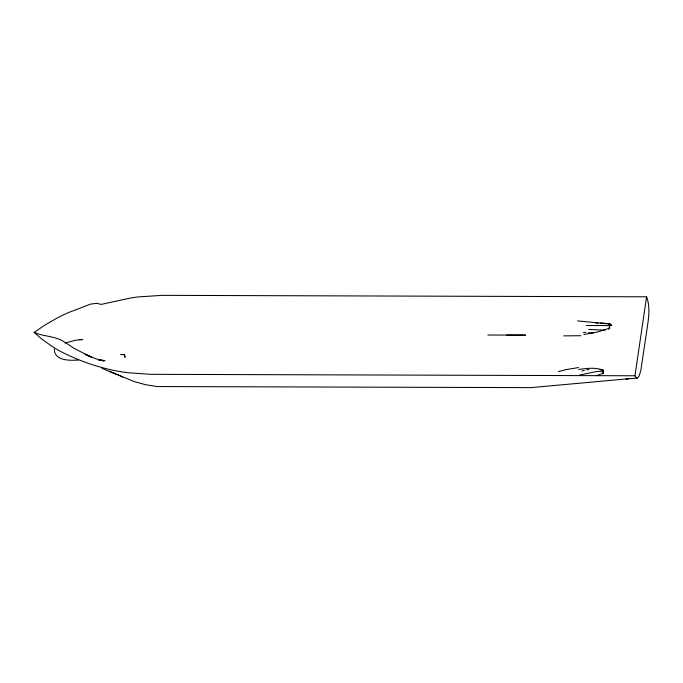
<?xml version="1.0" encoding="UTF-8"?>
<svg xmlns="http://www.w3.org/2000/svg" width="683" height="683" viewBox="0 0 683 683"><rect width="100%" height="100%" fill="white"/><g stroke="black" fill="none" stroke-linecap="round" stroke-linejoin="round"><path stroke-width="1.02" d="M54.307 349.056C54.341 361.17 70.008 360.556 78.528 360.018M603.089 371.509L602.987 373.891L603.277 369.87L601.228 370.049L600.015 369.418L601.51 369.571M634.951 375.77L646.605 296.806L162.323 295.355L138.529 296.892A241.159 203.611 -25 0 0 130.854 297.95L101.238 304.387L96.747 303.337L90.643 304.08L67.685 312.891A163.075 137.684 -25 0 0 56.629 318.312L44.088 325.595L34.15 332.416L42.064 339.306L52.454 346.648A163.075 137.684 -25 0 0 61.888 352.129C80.184 361.298 99.786 368.103 119.995 371.552A241.159 203.611 -25 0 0 127.354 372.653L150.678 374.327L634.951 375.77L636.436 377.87L637.239 378.049L638.844 376.598L640.748 370.98L647.817 323.631C649.055 314.786 649.815 305.318 646.605 296.806M65.355 343.318L65.474 342.849C57.227 336.087 43.951 336.77 34.15 332.416M577.587 320.916L610.491 324.092L608.468 329.411M66.763 342.601L75.736 340.16L82.771 339.545L79.313 339.579M596.174 375.701L603.243 373.242M558.404 371.586L566.036 369.614L578.569 367.556M609.979 328.036L598.18 331.81L583.845 334.542M581.916 370.954L584.315 370.417M579.568 375.018L596.857 371.492L603.67 371.245M586.62 369.904L588.977 369.529M578.706 369.392C587.056 368.487 595.832 366.882 603.695 370.638M627.088 378.886L530.964 387.628L156.936 386.544L145.641 384.7L134.261 381.609L112.977 372.764L119.175 375.496L118.603 375.249M628.872 378.672L626.063 379.005L637.239 378.049M580.815 335.703L563.671 335.874M605.095 330.162L588.831 329.454M124.502 354.486L120.959 354.503L124.519 354.597L124.955 357.431L124.494 354.562L120.959 354.503L124.519 354.597M506.666 335.071L525.62 335.131L487.867 335.02M484.913 387.474L492.298 387.5M600.468 323.033L604.72 323.144M595.781 323.008L598.154 323.025M98.361 360.086L104.986 360.615L99.359 359.958L103.833 360.923L95.97 358.814L85.033 354.323L91.735 357.303L74.14 348.415L65.739 342.738M586.313 325.501L610.653 325.578M593.237 333.065L588.328 332.758M583.325 332.305L585.843 332.536M606.922 323.383L609.458 323.742L608.34 323.64L611.746 325.552L610.491 324.092M101.912 368.342L115.29 373.806L109.263 371.287M119.901 375.761L122.727 377.101"/></g></svg>
